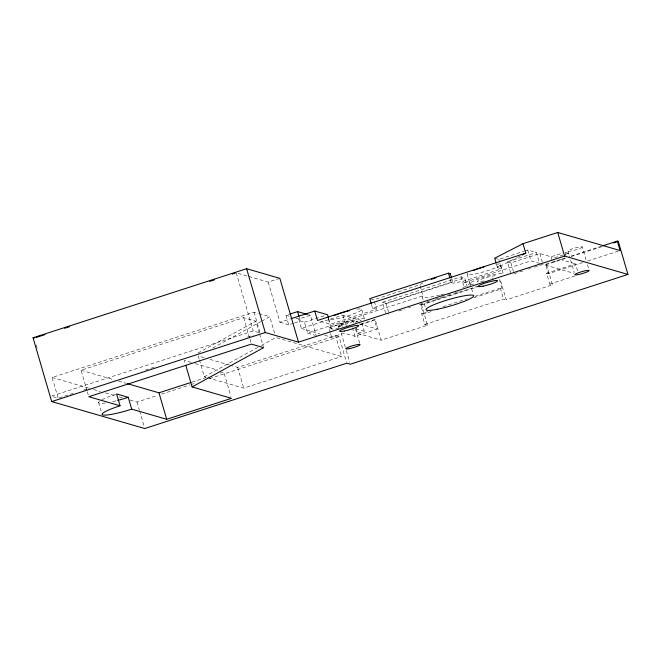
<?xml version="1.0" encoding="UTF-8"?>
<svg xmlns="http://www.w3.org/2000/svg" width="661" height="661" viewBox="0 0 661 661"><rect width="100%" height="100%" fill="white"/><g stroke="black" fill="none" stroke-linecap="round" stroke-linejoin="round"><path stroke-width="0.5" stroke-dasharray="3.31 2.48" d="M370.581 298.838L373.853 299.78L419.975 284.726A24.845 3.33 -16.3 0 1 425.444 281.743M423.106 299.689L422.247 296.739L422.999 295.781L419.826 284.916M197.945 353.015L255.89 321.221L259.319 332.962M212.735 348.025L260.715 321.7M261.624 321.205L269.771 316.726L274.695 333.565M199.415 359.931L204.332 376.77L257.749 347.463M261.368 345.472L275.852 337.523L341.63 356.519L335.548 335.722L237.638 367.376L230.747 365.384M496.659 264.813L497.485 267.647L516.646 257.823M517.555 257.352L520.29 255.956M324.782 335.267L331.599 337.242L344.191 333.169L354.916 336.275L377.117 329.038L374.366 319.643L359.881 324.328M254.047 312.174L260.128 332.97L253.204 330.921L51.211 396.236L58.185 398.269L52.103 377.472L254.047 312.174L257.98 313.314M59.16 397.947L74.85 392.882M83.666 390.023L89.549 388.123M145.428 370.053L156.211 366.566M247.379 337.093L253.262 335.185M371.424 304.267L372.531 308.051L451.207 282.611L453.058 283.148L463.444 281.165L501.567 268.829L499.914 263.161M294.517 322.932L300.35 321.039L304.432 322.229L307.605 333.094L422.999 295.781M219.989 373.085L223.749 371.862L230.92 396.369M248.809 276.463L268.192 282.107L278.868 278.661M87.07 390.841L81.055 370.251L243.661 317.677L255.89 321.221M293.542 323.246L288.683 324.815L286.048 315.322L288.931 314.388M268.192 282.107L279.942 322.279L290.617 318.825M295.822 318.156L298.755 318.999L310.298 315.272L316.239 335.598M304.432 322.229L324.675 315.677M494.725 258.195L498.807 259.376L523.876 251.271M524.842 250.965L527.734 250.023L536.36 252.527L539.541 263.392L530.907 260.897L463.857 282.569L463.444 281.165M298.755 318.999L301.399 328.492L342.91 315.074L361.104 320.337L355.337 322.147M385.652 313.14L382.479 302.275L461.155 276.843L464.658 277.851L467.542 287.725M510.614 272.737L507.433 261.88L536.36 252.527M382.479 302.275L385.974 303.292L464.658 277.851M507.433 261.88L510.936 262.888L539.863 253.535L551.059 256.782L563.089 252.89M320.461 321.337L330.335 324.196L376.613 309.232L374.399 301.672M330.285 332.491L328.963 327.749L341.423 323.716L347.281 325.41M554.554 257.79L568.435 253.303L569.542 257.079M398.864 311.009L404.689 309.125M408.581 307.869L410.522 307.241M419.264 304.415L423.147 303.159M427.031 301.903L430.922 300.648M434.806 299.392L443.548 296.566M447.431 295.31L451.314 294.054M455.206 292.798L461.031 290.914M514.109 273.745L524.718 270.324M528.577 269.077L530.502 268.457M534.361 267.209L543.036 264.408L573.765 273.307M431.17 311.562L423.395 314.074L420.652 304.68L477.953 286.155M582.754 262.599L548.357 273.695L545.598 264.276L565.254 257.93M571.154 256.022L601.617 246.181M359.89 324.898L375.299 319.916L381.232 340.192L427.51 325.229L421.586 304.952L420.652 304.68M421.586 304.952L477.92 286.734M545.598 264.276L546.54 264.549L567.171 257.881M571.104 256.608L601.568 246.768M192.103 382.099L208.669 376.745M130.093 400.054L137.001 402.062L157.599 395.402M161.524 394.13L189.971 384.933M190.946 384.619L195.854 383.033M209.587 378.588L339.06 336.73L346.521 362.22M546.54 264.549L552.48 284.866L549.803 284.09L546.614 273.191L575.549 263.871L577.565 270.787M427.51 325.229L424.833 324.452L421.644 313.562L428.444 311.372M443.019 306.663L467.302 298.822M475.077 296.31L500.336 288.155L502.079 288.659L499.319 279.239L500.261 279.512L506.202 299.83L552.48 284.866M587.67 261.012L620.101 250.544M473.912 297.756L502.079 288.659M424.833 324.452L503.517 299.053L506.202 299.83M549.803 284.09L574.872 275.984M207.703 377.745L243.719 388.172L341.63 356.519M356.114 328.385L357.56 333.334L364.277 331.211L361.972 323.303M463.857 282.569L466.947 282.288A24.845 3.33 -16.3 0 1 461.18 288.32M564.94 252.287L568.435 253.303M560.28 259.451L575.549 263.871M553.91 261.062L555.661 261.574M546.614 273.191L548.357 273.695M497.485 267.647L501.567 268.829M421.644 313.562L423.395 314.074M372.531 308.051L376.613 309.232M386.528 313.388L389.155 314.149M374.366 319.643L375.299 319.916M359.32 323.882L377.117 329.038M308.34 314.702L310.298 315.272M357.56 333.334L381.232 340.192M286.048 315.322L288.981 316.173M328.963 327.749L333.822 329.153M335.548 335.722L339.06 336.73M258.963 313.595L269.771 316.726M279.942 322.279L288.683 324.815M301.399 328.492L319.907 333.855M307.605 333.094L315.28 335.317M204.158 357.684L198.25 355.973L199.118 358.948M210.066 359.394L229.764 365.095M191.26 362.459L184.369 360.46L185.229 363.401M195.202 363.6L217.841 370.152M204.332 376.77L205.761 377.183M81.055 370.251L114.584 379.959M118.526 381.108L126.416 383.388M52.103 377.472L89.615 388.338M93.565 389.478L100.472 391.477M105.413 392.907L115.287 395.765M119.236 396.914L122.194 397.773M238.15 273.357L247.842 276.182M355.659 328.707L364.277 331.211M582.283 246.966A7.453 1 -16.3 0 1 571.451 250.949A7.453 1 -16.3 0 1 571.633 249.098A7.453 1 -16.3 0 1 582.283 246.966L586.315 260.748M587.464 264.689L588.901 269.614M567.964 251.04L569.402 255.964M570.559 259.905L574.302 272.696M565.213 253.237L566.047 256.071M551.059 256.782L552.158 260.558M539.863 253.535L542.747 263.417M527.734 250.023L530.907 260.897M510.936 262.888L513.82 272.762M500.551 264.623L503.31 274.075A17.393 2.33 -16.3 0 0 480.448 278.339A17.393 2.33 -16.3 0 0 474.623 283.957M498.807 259.376L499.633 262.21M500.336 288.155L503.517 299.053M469.971 283.164L473.127 293.963M467.145 274.133L469.905 283.586M461.155 276.843L464.328 287.7M451.678 278.421L453.058 283.148M450.1 278.835L451.207 282.611M424.255 303.614L425.403 307.539M385.974 303.292L388.866 313.165M361.707 309.513L364.475 318.966M353.189 321.031A7.453 1 -16.3 0 1 342.365 325.014A7.453 1 -16.3 0 1 342.547 323.163A7.453 1 -16.3 0 1 353.189 321.031L353.767 322.998M355.494 328.905L360.105 344.662M352.429 327.773L354.916 336.275M342.91 315.074L346.083 325.931M341.423 323.716L342.258 326.551M338.878 325.105L339.448 327.071M341.183 332.979L345.786 348.735M346.323 350.586L349.735 362.269M338.225 326.435L338.779 328.327M328.674 318.528L330.335 324.196M328.302 319.023L331.07 328.476M299.243 317.263L300.35 321.039M259.608 333.945L263.326 346.67M236.208 272.795L253.204 330.921M243.661 317.677L249.668 338.234M249.957 339.209L251.106 343.125M237.638 367.376L243.719 388.172M137.001 402.062L139.297 409.903M139.587 410.886L144.462 427.551M98.563 402.433L101.728 413.265M87.359 391.816L88.789 396.716M36.231 345.009L37.388 348.95M330.55 333.441L331.599 337.242M340.919 326.65A9.94 1.33 -16.3 0 1 340.547 324.882A9.94 1.33 -16.3 0 1 353.362 320.998A9.94 1.33 -16.3 0 1 355.965 322.081M484.001 280.908A9.94 1.33 -16.3 0 1 477.432 281.082A9.94 1.33 -16.3 0 1 489.223 276.752A9.94 1.33 -16.3 0 1 495.791 276.579M493.263 277.917A9.94 1.33 -16.3 0 1 491.966 278.446M115.906 400.847A24.845 3.33 -16.3 0 1 112.015 401.748M105.297 402.97A24.845 3.33 -16.3 0 1 99.464 401.277M101.934 399.74A24.845 3.33 -16.3 0 1 115.592 394.278M333.177 329.087A17.393 2.33 -16.3 0 1 345.835 321.866A17.393 2.33 -16.3 0 1 363.839 319.775M338.292 328.434A17.393 2.33 -16.3 0 1 335.78 328.848M495.833 264.251A17.393 2.33 -16.3 0 1 487.925 270.564A17.393 2.33 -16.3 0 1 467.781 273.324M356.99 309.141A17.393 2.33 -16.3 0 1 349.091 315.454A17.393 2.33 -16.3 0 1 328.938 318.214M443.977 294.013A24.845 3.33 -16.3 0 1 440.441 294.938M439.59 295.153A24.845 3.33 -16.3 0 1 422.247 296.739"/><path stroke-width="0.99" d="M192.111 386.933L263.615 347.645L251.387 344.108L88.789 396.716L120.046 405.771L116.592 393.956L128.251 397.335L131.713 409.151L166.696 419.281L231.49 398.335L192.111 386.933L185.799 365.368M602.592 245.859L617.333 241.1L620.101 250.544L557.71 232.474L523 243.694L494.725 258.195L496.105 262.921M522.116 255.014L525.768 253.146L523 243.694M627.95 274.439L350.305 364.211L346.802 363.195L144.742 428.526L51.682 401.582L33.05 337.771L246.603 268.713L279.843 278.347L298.499 342.142L564.618 256.104L627.95 274.439L618.266 241.364L617.333 241.1M36.173 337.474L45.006 334.623M64.613 328.286L69.512 326.699M209.735 281.355L214.635 279.768M232.292 274.059L235.233 273.109M51.682 401.582L265.259 332.516L298.499 342.142M289.89 314.082L297.582 311.595L307.365 314.421M291.592 318.511L314.743 311.025L327.567 314.743L328.401 317.577M451.397 277.48L450.29 273.695L448.447 273.158L369.772 298.598L371.151 303.325M525.768 253.146L317.503 320.478L314.743 311.025M613.358 242.951L618.266 241.364M127.399 383.677L158.962 392.816L191.128 382.413M449.455 273.885L450.29 273.695M33.05 337.771L34.215 338.11M557.71 232.474L564.618 256.104M448.447 273.158L449.827 277.884M297.582 311.595L298.962 316.322M246.603 268.713L265.259 332.516M158.962 392.816L166.696 419.281M131.713 409.151A24.845 3.33 -16.3 0 1 102.736 414.943A24.845 3.33 -16.3 0 1 120.046 405.771M128.251 397.335A24.845 3.33 -16.3 0 1 117.633 400.409M334.177 315.528A17.393 2.33 -16.3 0 1 336.87 314.487M337.639 314.206A17.393 2.33 -16.3 0 1 349.57 310.629M473.02 270.638A17.393 2.33 -16.3 0 1 484.1 266.879M431.311 279.396A24.845 3.33 -16.3 0 1 436.103 277.727M349.272 348.644A7.453 1 -16.3 0 0 360.105 344.662A7.453 1 -16.3 0 0 349.454 346.794A7.453 1 -16.3 0 0 349.272 348.644M344.257 331.037A9.94 1.33 -16.3 0 0 358.7 325.733A9.94 1.33 -16.3 0 0 344.505 328.567A9.94 1.33 -16.3 0 0 344.257 331.037M483.1 286.155A9.94 1.33 -16.3 0 0 497.535 280.842A9.94 1.33 -16.3 0 0 483.348 283.676A9.94 1.33 -16.3 0 0 483.1 286.155M578.358 274.579A7.453 1 -16.3 0 0 589.191 270.597A7.453 1 -16.3 0 0 578.549 272.72A7.453 1 -16.3 0 0 578.358 274.579M437.599 309.199A24.845 3.33 -16.3 0 0 473.697 295.921A24.845 3.33 -16.3 0 0 438.218 303.019A24.845 3.33 -16.3 0 0 437.599 309.199"/></g></svg>
